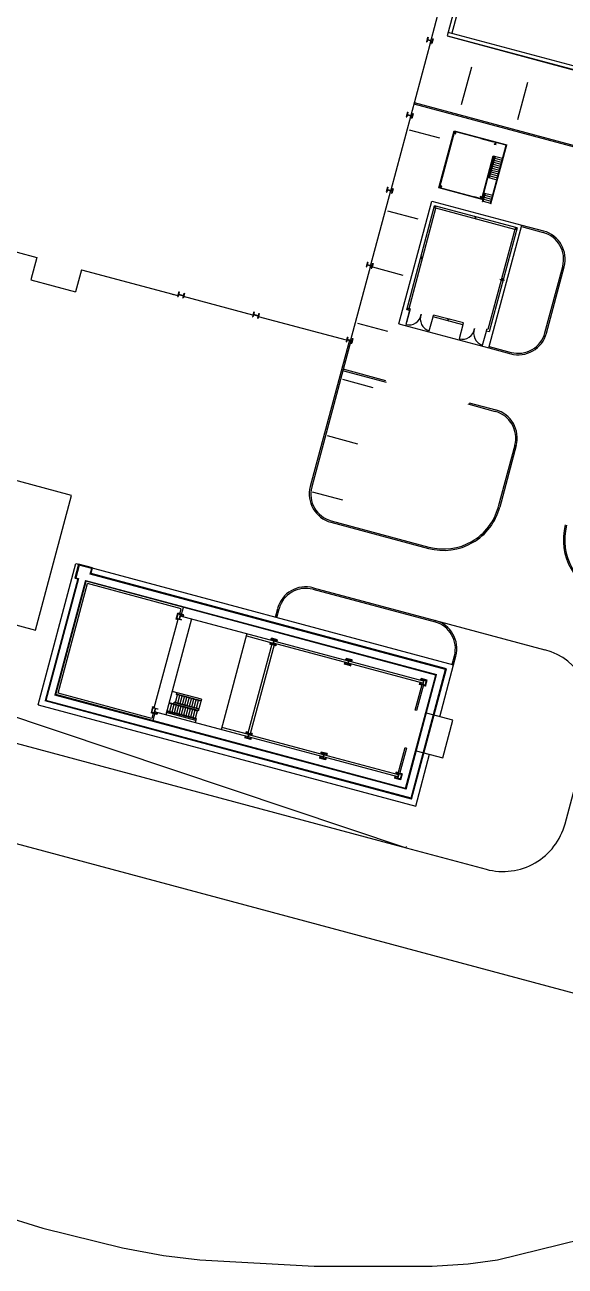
# Model space of a CAD drawing. Header units: millimetres. Extents: x 0 to 42050, y 0 to 29700.
# Drawn here: x 35571 to 36033, y 25786 to 26847 of the extents above; entities that cross this region are included whole.
import ezdxf

# ---------------------------------------------------------------- set-up
doc = ezdxf.new("R2010")
doc.units = ezdxf.units.MM
doc.header["$LTSCALE"] = 50
doc.layers.add('CHAVE', color=8, linetype='Continuous', transparency=0.4)

# ---------------------------------------------------------------- blocks, each defined once
blk = doc.blocks.new('A$C348914f2')
at = {"layer": 'CHAVE'}
for p, q in [((-5568.6, -2177.2), (-5618.3, -2362.9)), ((-5566.2, -2181.3), (-5614.3, -2360.5)), ((-5615.2, -2303), (-5633.3, -2370.9)), ((-5634.9, -2364), (-5636, -2368)), ((-5634.5, -2364.1), (-5635.6, -2368.1)), ((-5634.9, -2364), (-5634.5, -2364.1)), ((-5618.3, -2362.9), (-5129.7, -2493.8)), ((-5617.5, -2359.7), (-5471, -2398.9)), ((-5466.6, -2403.5), (-5617.5, -2363.1)), ((-5632.3, -2367.1), (-5666.5, -2494.7)), ((-5636, -2368), (-5635.6, -2368.1)), ((-5635.1, -2366.3), (-5631.1, -2367.4)), ((-5635, -2365.9), (-5631, -2367)), ((-5630.5, -2365.2), (-5631.6, -2369.2)), ((-5631.6, -2369.2), (-5631.2, -2369.3)), ((-5630.1, -2365.3), (-5631.2, -2369.3)), ((-5630.5, -2365.2), (-5630.1, -2365.3)), ((-5597.5, -2389.6), (-5606.1, -2421.6)), ((-5549.5, -2402.5), (-5558, -2434.5)), ((-5652.1, -2428), (-5653.2, -2432)), ((-5651.7, -2428.1), (-5652.8, -2432.1)), ((-5652.1, -2428), (-5651.7, -2428.1)), ((-5646.8, -2421), (-4786.8, -2651.5)), ((-5646.5, -2419.8), (-4786.5, -2650.3)), ((-5653.2, -2432), (-5652.8, -2432.1)), ((-5652.3, -2430.3), (-5648.3, -2431.4)), ((-5652.2, -2429.9), (-5648.2, -2431)), ((-5647.7, -2429.2), (-5648.8, -2433.2)), ((-5648.8, -2433.2), (-5648.4, -2433.3)), ((-5647.3, -2429.3), (-5648.4, -2433.3)), ((-5647.7, -2429.2), (-5647.3, -2429.3)), ((-5624.5, -2450.3), (-5650.4, -2443.3)), ((-5625.2, -2492.7), (-5612.2, -2443.9)), ((-5611.9, -2444.4), (-5624.7, -2492.4)), ((-5611.5, -2446.1), (-5612.3, -2445.9)), ((-5612.3, -2445.9), (-5612.3, -2446)), ((-5612.3, -2446), (-5610.7, -2446.4)), ((-5612.2, -2443.9), (-5567.3, -2455.9)), ((-5610.3, -2444.8), (-5611.9, -2444.4)), ((-5611.9, -2444.4), (-5611.9, -2444.5)), ((-5611.9, -2444.6), (-5611.9, -2444.4)), ((-5567.9, -2456.2), (-5611.9, -2444.4)), ((-5611.9, -2444.5), (-5611.1, -2444.7)), ((-5611.1, -2444.7), (-5611.5, -2446.1)), ((-5611.4, -2446.1), (-5611.1, -2444.7)), ((-5610.7, -2446.3), (-5611.4, -2446.1)), ((-5611.1, -2444.7), (-5610.3, -2444.9)), ((-5610.7, -2446.4), (-5610.7, -2446.3)), ((-5610.3, -2444.9), (-5610.3, -2444.8)), ((-5614.5, -2454.1), (-5614.2, -2453.2)), ((-5589.5, -2450.4), (-5578.8, -2453.3)), ((-5581.2, -2506.1), (-5567.9, -2456.2)), ((-5580.8, -2506.2), (-5567.3, -2455.9)), ((-5577.1, -2455.3), (-5577.9, -2455.1)), ((-5577.9, -2455.1), (-5577.9, -2455.2)), ((-5577.9, -2455.2), (-5576.3, -2455.6)), ((-5575.9, -2454), (-5577.5, -2453.6)), ((-5577.5, -2453.6), (-5577.5, -2453.7)), ((-5577.5, -2453.7), (-5576.7, -2453.9)), ((-5576.7, -2453.9), (-5577.1, -2455.3)), ((-5577, -2455.3), (-5576.6, -2454)), ((-5576.3, -2455.5), (-5577, -2455.3)), ((-5576.6, -2454), (-5575.9, -2454.2)), ((-5576.3, -2455.6), (-5576.3, -2455.5)), ((-5575.9, -2454.2), (-5575.9, -2454)), ((-5588.7, -2502.1), (-5578.9, -2465.2)), ((-5588.4, -2502.6), (-5578.6, -2465.7)), ((-5577.8, -2466), (-5582.5, -2483.6)), ((-5577.3, -2465.7), (-5582.2, -2484.1)), ((-5578.9, -2465.2), (-5570.9, -2467.4)), ((-5578.6, -2465.7), (-5577.8, -2466)), ((-5578.6, -2470.7), (-5572.2, -2472.4)), ((-5578.2, -2469), (-5571.8, -2470.7)), ((-5577.7, -2467.3), (-5571.3, -2469.1)), ((-5581.3, -2480.7), (-5574.9, -2482.4)), ((-5580.8, -2479.1), (-5574.4, -2480.8)), ((-5580.4, -2477.4), (-5574, -2479.1)), ((-5579.9, -2475.7), (-5573.5, -2477.4)), ((-5579.5, -2474), (-5573.1, -2475.8)), ((-5579.1, -2472.4), (-5572.6, -2474.1)), ((-5669.3, -2492.1), (-5670.3, -2496.1)), ((-5668.9, -2492.2), (-5669.9, -2496.2)), ((-5669.3, -2492.1), (-5668.9, -2492.2)), ((-5624.7, -2492.2), (-5624.7, -2492.4)), ((-5622.7, -2491.2), (-5624.3, -2490.8)), ((-5624.3, -2490.8), (-5624.3, -2490.9)), ((-5624.3, -2490.9), (-5623.6, -2491.1)), ((-5623.6, -2491.1), (-5623.9, -2492.5)), ((-5623.9, -2492.5), (-5623.5, -2491.2)), ((-5623.5, -2491.2), (-5622.7, -2491.4)), ((-5622.7, -2491.4), (-5622.7, -2491.2)), ((-5583.8, -2483.6), (-5575.8, -2485.8)), ((-5582.5, -2483.6), (-5583.7, -2483.2)), ((-5581.7, -2482.4), (-5575.3, -2484.1)), ((-6163.1, -2500.2), (-5969, -2552.2)), ((-5666.6, -2495.1), (-5683.7, -2558.8)), ((-5670.3, -2496.1), (-5669.9, -2496.2)), ((-5669.4, -2494.4), (-5665.4, -2495.4)), ((-5669.3, -2494), (-5665.3, -2495)), ((-5664.9, -2493.2), (-5665.9, -2497.2)), ((-5665.9, -2497.2), (-5665.5, -2497.4)), ((-5664.5, -2493.4), (-5665.5, -2497.4)), ((-5664.9, -2493.2), (-5664.5, -2493.4)), ((-5588.4, -2502.6), (-5625.2, -2492.7)), ((-5623.9, -2492.5), (-5624.7, -2492.3)), ((-5624.7, -2492.3), (-5624.7, -2492.4)), ((-5624.7, -2492.4), (-5623.1, -2492.8)), ((-5624.7, -2492.4), (-5588.7, -2502.1)), ((-5623.1, -2492.7), (-5623.9, -2492.5)), ((-5623.1, -2492.8), (-5623.1, -2492.7)), ((-5589.1, -2502), (-5594.8, -2500.4)), ((-5589.1, -2502), (-5592.4, -2501.1)), ((-5589.5, -2501.7), (-5590.3, -2501.5)), ((-5590.3, -2501.5), (-5590.3, -2501.6)), ((-5590.3, -2501.6), (-5588.7, -2502.1)), ((-5588.3, -2500.5), (-5589.9, -2500)), ((-5589.9, -2500), (-5589.9, -2500.2)), ((-5589.9, -2500.2), (-5589.2, -2500.4)), ((-5589.5, -2501.7), (-5589.1, -2500.4)), ((-5589.2, -2500.4), (-5589.5, -2501.7)), ((-5588.7, -2501.9), (-5589.5, -2501.7)), ((-5589.1, -2500.4), (-5588.3, -2500.6)), ((-5588.7, -2502.1), (-5588.7, -2501.9)), ((-5588.3, -2500.6), (-5588.3, -2500.5)), ((-5588, -2504.3), (-5586.2, -2497.6)), ((-5585.7, -2497.3), (-5587.6, -2504.4)), ((-5586.2, -2497.6), (-5587.4, -2497.3)), ((-5587.3, -2496.9), (-5579.3, -2499)), ((-5587.1, -2502.3), (-5580.7, -2504)), ((-5586.6, -2500.6), (-5580.2, -2502.3)), ((-5586.2, -2499), (-5579.8, -2500.7)), ((-5643, -2519.4), (-5668.9, -2512.5)), ((-5659.4, -2608.8), (-5631.3, -2504)), ((-5652.7, -2596.9), (-5628.9, -2508)), ((-5650.7, -2595.7), (-5627.8, -2510)), ((-5631.3, -2504), (-5554.4, -2524.5)), ((-5627.8, -2510), (-5629.4, -2509.6)), ((-5627.7, -2510), (-5629.3, -2509.5)), ((-5558.5, -2526.9), (-5628.9, -2508)), ((-5627.3, -2508.5), (-5628.9, -2508.1)), ((-5627.3, -2508.5), (-5628.9, -2508.1)), ((-5627.3, -2508.5), (-5628.9, -2508.1)), ((-5627.3, -2508.5), (-5628.9, -2508.1)), ((-5628.5, -2509.8), (-5628.1, -2508.3)), ((-5628.5, -2509.8), (-5628.1, -2508.3)), ((-5560.5, -2528.1), (-5627.8, -2510)), ((-5588, -2504.3), (-5587.6, -2504.4)), ((-5587.5, -2504), (-5581.1, -2505.7)), ((-5581.2, -2506.1), (-5580.8, -2506.2)), ((-5593.3, -2519.2), (-5594.9, -2518.8)), ((-5593.3, -2519.3), (-5594.9, -2518.8)), ((-5593.3, -2519.2), (-5594.9, -2518.8)), ((-5593.3, -2519.3), (-5594.9, -2518.8)), ((-5592.9, -2517.7), (-5594.5, -2517.2)), ((-5592.9, -2517.7), (-5594.5, -2517.3)), ((-5592.9, -2517.7), (-5594.5, -2517.3)), ((-5594.2, -2519), (-5593.8, -2517.5)), ((-5594.1, -2519), (-5593.7, -2517.5)), ((-5594.1, -2519), (-5593.7, -2517.5)), ((-5560.5, -2528.1), (-5583.5, -2613.7)), ((-5582.5, -2629.4), (-5554.4, -2524.5)), ((-5558.5, -2526.9), (-5582.3, -2615.7)), ((-5558.9, -2528.4), (-5560.5, -2528)), ((-5558.9, -2528.4), (-5560.5, -2528)), ((-5558.9, -2528.5), (-5560.5, -2528.1)), ((-5558.9, -2528.5), (-5560.5, -2528.1)), ((-5558.5, -2526.9), (-5560.1, -2526.5)), ((-5558.5, -2527), (-5560.1, -2526.5)), ((-5558.5, -2527), (-5560.1, -2526.5)), ((-5559.7, -2528.2), (-5559.4, -2526.7)), ((-5559.7, -2528.2), (-5559.3, -2526.8)), ((-5559.7, -2528.2), (-5559.3, -2526.8)), ((-5554.8, -2525.7), (-5536.1, -2530.7)), ((-5554.4, -2524.5), (-5535.8, -2529.5)), ((-5969, -2552.2), (-5974.1, -2571.2)), ((-5639.4, -2553.6), (-5641, -2553.2)), ((-5639.4, -2553.7), (-5641, -2553.2)), ((-5639, -2552.1), (-5640.6, -2551.6)), ((-5639, -2552.1), (-5640.6, -2551.7)), ((-5639, -2552.1), (-5640.6, -2551.7)), ((-5639, -2552.1), (-5640.6, -2551.7)), ((-5639, -2552.1), (-5640.6, -2551.7)), ((-5640.2, -2553.4), (-5639.8, -2551.9)), ((-5930.9, -2562.6), (-5936, -2581.4)), ((-5930.9, -2562.6), (-5848.5, -2584.7)), ((-5683.8, -2559.2), (-5700.9, -2622.8)), ((-5686.4, -2556.1), (-5687.5, -2560.1)), ((-5687.5, -2560.1), (-5687.1, -2560.2)), ((-5686, -2556.2), (-5687.1, -2560.2)), ((-5686.6, -2558.4), (-5682.6, -2559.5)), ((-5686.5, -2558), (-5682.5, -2559.1)), ((-5686.4, -2556.1), (-5686, -2556.2)), ((-5682, -2557.3), (-5683.1, -2561.3)), ((-5683.1, -2561.3), (-5682.7, -2561.4)), ((-5681.6, -2557.4), (-5682.7, -2561.4)), ((-5682, -2557.3), (-5681.6, -2557.4)), ((-5655.9, -2567.4), (-5681.8, -2560.5)), ((-5534.6, -2616.5), (-5519.4, -2559.7)), ((-5533.4, -2616.8), (-5518.2, -2560)), ((-5974.1, -2571.2), (-5936, -2581.4)), ((-5573.1, -2570.6), (-5569.2, -2571.6)), ((-5570.6, -2572), (-5572.2, -2571.6)), ((-5570.6, -2572.1), (-5572.2, -2571.7)), ((-5570.2, -2570.5), (-5571.8, -2570.1)), ((-5570.2, -2570.6), (-5571.8, -2570.2)), ((-5570.2, -2570.6), (-5571.8, -2570.2)), ((-5570.2, -2570.6), (-5571.8, -2570.2)), ((-5570.2, -2570.6), (-5571.8, -2570.2)), ((-5571.4, -2571.8), (-5571, -2570.4)), ((-5853.3, -2583.4), (-5848.5, -2584.7)), ((-5847.6, -2581.5), (-5848.7, -2585.5)), ((-5848.7, -2585.5), (-5848.3, -2585.6)), ((-5847.2, -2581.6), (-5848.3, -2585.6)), ((-5847.8, -2583.8), (-5843.8, -2584.9)), ((-5847.7, -2583.4), (-5843.7, -2584.5)), ((-5847.6, -2581.5), (-5847.2, -2581.6)), ((-5843.2, -2582.7), (-5844.3, -2586.7)), ((-5844.3, -2586.7), (-5843.9, -2586.8)), ((-5842.8, -2582.8), (-5843.9, -2586.8)), ((-5784.4, -2601.5), (-5843.6, -2585.6)), ((-5843.2, -2582.7), (-5842.8, -2582.8)), ((-5650.3, -2597.5), (-5653.5, -2609.5)), ((-5649.9, -2595.9), (-5653.1, -2607.8)), ((-5651.1, -2597.2), (-5652.7, -2596.8)), ((-5650.3, -2597.5), (-5652.7, -2596.9)), ((-5650.7, -2595.7), (-5652.3, -2595.3)), ((-5650.7, -2595.8), (-5652.3, -2595.3)), ((-5650.7, -2595.8), (-5652.3, -2595.3)), ((-5650.7, -2595.8), (-5652.3, -2595.3)), ((-5651.9, -2597), (-5651.5, -2595.6)), ((-5649.9, -2595.9), (-5650.7, -2595.7)), ((-5650.3, -2597.5), (-5649.9, -2595.9)), ((-5783.6, -2598.7), (-5784.7, -2602.7)), ((-5784.7, -2602.7), (-5784.3, -2602.8)), ((-5783.2, -2598.8), (-5784.3, -2602.8)), ((-5783.8, -2601), (-5779.8, -2602.1)), ((-5783.7, -2600.6), (-5779.7, -2601.7)), ((-5783.6, -2598.7), (-5783.2, -2598.8)), ((-5779.2, -2599.9), (-5780.3, -2603.9)), ((-5780.3, -2603.9), (-5779.9, -2604)), ((-5778.8, -2600), (-5779.9, -2604)), ((-5704.3, -2622.9), (-5779.6, -2602.8)), ((-5779.2, -2599.9), (-5778.8, -2600)), ((-5668.8, -2615.5), (-5694.7, -2608.5)), ((-5659.4, -2608.8), (-5582.5, -2629.4)), ((-5633.5, -2614.9), (-5630.3, -2602.9)), ((-5630.3, -2602.9), (-5629.9, -2601.3)), ((-5604.7, -2609.7), (-5630.3, -2602.9)), ((-5604.3, -2608.1), (-5629.9, -2601.3)), ((-5616.7, -2606.4), (-5618.3, -2606)), ((-5616.7, -2606.4), (-5618.3, -2606)), ((-5616.7, -2606.5), (-5618.3, -2606.1)), ((-5616.7, -2606.5), (-5618.3, -2606.1)), ((-5616.3, -2604.9), (-5617.9, -2604.5)), ((-5616.3, -2605), (-5617.9, -2604.6)), ((-5616.3, -2605), (-5617.9, -2604.6)), ((-5617.5, -2606.2), (-5617.1, -2604.8)), ((-5617.5, -2606.2), (-5617.1, -2604.8)), ((-5617.5, -2606.2), (-5617.1, -2604.8)), ((-5604.7, -2609.7), (-5604.3, -2608.1)), ((-5604.7, -2609.7), (-5607.9, -2621.7)), ((-5587.9, -2627.1), (-5584.7, -2615.1)), ((-5584.7, -2615.1), (-5584.3, -2613.5)), ((-5582.3, -2615.7), (-5584.7, -2615.1)), ((-5583.5, -2613.7), (-5584.3, -2613.5)), ((-5701.7, -2622.8), (-5735.2, -2747.9)), ((-5700.6, -2623.3), (-5734, -2748.2)), ((-5703.6, -2620.1), (-5704.6, -2624.1)), ((-5704.6, -2624.1), (-5704.2, -2624.2)), ((-5703.2, -2620.2), (-5704.2, -2624.2)), ((-5703.8, -2622.4), (-5699.8, -2623.5)), ((-5703.7, -2622), (-5699.6, -2623.1)), ((-5703.6, -2620.1), (-5703.2, -2620.2)), ((-5699.2, -2621.3), (-5700.2, -2625.3)), ((-5700.2, -2625.3), (-5699.8, -2625.4)), ((-5698.8, -2621.4), (-5699.8, -2625.4)), ((-5699.2, -2621.3), (-5698.8, -2621.4)), ((-5582.5, -2629.4), (-5563.9, -2634.4)), ((-5582.2, -2628.2), (-5563.6, -2633.2)), ((-5707.8, -2648.6), (-5670.4, -2658.6)), ((-5707.4, -2647.4), (-5671, -2657.2)), ((-5681.6, -2663.5), (-5707.5, -2656.5)), ((-5600.6, -2677.3), (-5577.1, -2683.6)), ((-5599.3, -2676.4), (-5576.7, -2682.4)), ((-5694.5, -2711.5), (-5720.4, -2704.6)), ((-5560.4, -2712.5), (-5574.5, -2765.2)), ((-5559.2, -2712.9), (-5573.3, -2765.5)), ((-5707.4, -2759.5), (-5733.3, -2752.6)), ((-5717.7, -2778.3), (-5634.2, -2800.7)), ((-5717.3, -2777.1), (-5633.8, -2799.5)), ((-6367.5, -2817.1), (-5653.2, -3056.5)), ((-5968, -2934.4), (-5935.7, -2813.6)), ((-5935.7, -2813.6), (-5612.7, -2900.1)), ((-5934.1, -2826.8), (-5962, -2930.9)), ((-5933.3, -2826.4), (-5961.2, -2930.5)), ((-5927.3, -2828), (-5953.6, -2926.1)), ((-5952.8, -2925.6), (-5926.9, -2828.8)), ((-5950.8, -2924.4), (-5925.7, -2830.8)), ((-5627.9, -2908.9), (-5926.9, -2828.8)), ((-5845.7, -2852.3), (-5925.7, -2830.8)), ((-5619.5, -2904), (-5923.3, -2822.6)), ((-5733, -2835.5), (-5628.6, -2863.5)), ((-5732.7, -2834.3), (-5628.3, -2862.3)), ((-5846.8, -2856.5), (-5845.7, -2852.3)), ((-5845.2, -2856.9), (-5843.6, -2851.1)), ((-5765.1, -2859.3), (-5763.1, -2851.9)), ((-5763.9, -2859.6), (-5761.9, -2852.2)), ((-6398.1, -2856.9), (-5653.2, -3056.5)), ((-5868.6, -2937), (-5848.2, -2861)), ((-5836.8, -2860.8), (-5858.8, -2942.9)), ((-5849.9, -2861.1), (-5848.6, -2856)), ((-5849.4, -2860.9), (-5849.9, -2861.1)), ((-5848.4, -2861.6), (-5849.9, -2861.1)), ((-5849.4, -2860.9), (-5848.3, -2856.5)), ((-5848.3, -2861.2), (-5849.4, -2860.9)), ((-5848.3, -2856.5), (-5848.6, -2856)), ((-5843.4, -2857.4), (-5848.6, -2856)), ((-5843.9, -2857.7), (-5848.3, -2856.5)), ((-5846.4, -2858.3), (-5766.4, -2879.7)), ((-5844.3, -2858.8), (-5843.9, -2857.7)), ((-5843.9, -2859), (-5843.4, -2857.4)), ((-5843.9, -2857.7), (-5843.4, -2857.4)), ((-5628.3, -2862.3), (-5534.7, -2887.4)), ((-5789.4, -2873.5), (-5811.4, -2955.6)), ((-5789.9, -2875.5), (-5767, -2881.7)), ((-5768.2, -2882.4), (-5788.6, -2958.5)), ((-5766.2, -2883), (-5786.6, -2959)), ((-5769.5, -2881), (-5769.9, -2882.6)), ((-5769.4, -2882.3), (-5769.9, -2882.6)), ((-5768.3, -2883), (-5769.9, -2882.6)), ((-5769.1, -2881.1), (-5769.4, -2882.3)), ((-5768.2, -2882.6), (-5769.4, -2882.3)), ((-5768.9, -2879), (-5768.5, -2877.5)), ((-5768.2, -2878), (-5768.5, -2877.5)), ((-5763.4, -2878.8), (-5768.5, -2877.5)), ((-5768.5, -2879.1), (-5768.2, -2878)), ((-5763.9, -2879.1), (-5768.2, -2878)), ((-5702.9, -2898.7), (-5766.8, -2881.5)), ((-5702.5, -2897.1), (-5766.4, -2879.9)), ((-5764.8, -2884), (-5766.3, -2883.5)), ((-5765.1, -2883.5), (-5766.2, -2883.1)), ((-5764.7, -2882.1), (-5765.1, -2883.5)), ((-5765.1, -2883.5), (-5764.8, -2884)), ((-5764.3, -2882.2), (-5764.8, -2884)), ((-5764.3, -2880.5), (-5763.9, -2879.1)), ((-5763.9, -2880.6), (-5763.4, -2878.8)), ((-5763.9, -2879.1), (-5763.4, -2878.8)), ((-6591.8, -2890.8), (-5167.1, -3272.5)), ((-5705, -2896.4), (-5704.5, -2894.6)), ((-5704.6, -2896.5), (-5704.2, -2895.1)), ((-5704.2, -2895.1), (-5704.5, -2894.6)), ((-5699.4, -2896), (-5704.5, -2894.6)), ((-5699.9, -2896.3), (-5704.2, -2895.1)), ((-5613.9, -2899.8), (-5611.9, -2892.4)), ((-5612.7, -2900.1), (-5610.7, -2892.7)), ((-5705.9, -2899.7), (-5705.4, -2898)), ((-5705.4, -2899.5), (-5705.9, -2899.7)), ((-5700.7, -2901.1), (-5705.9, -2899.7)), ((-5705.4, -2899.5), (-5705, -2898.1)), ((-5701, -2900.6), (-5705.4, -2899.5)), ((-5705.1, -2899.2), (-5705.2, -2899.3)), ((-5705.2, -2899.3), (-5701.2, -2900.4)), ((-5703.2, -2899.7), (-5705.1, -2899.2)), ((-5700.1, -2896.4), (-5704.1, -2895.3)), ((-5704.1, -2895.3), (-5704.1, -2895.5)), ((-5704.1, -2895.5), (-5702.2, -2896)), ((-5702.2, -2896), (-5703.2, -2899.7)), ((-5703.1, -2899.7), (-5702.1, -2896)), ((-5701.1, -2900.2), (-5703.1, -2899.7)), ((-5638.9, -2915.8), (-5702.8, -2898.7)), ((-5638.4, -2914.2), (-5702.3, -2897.1)), ((-5702.1, -2896), (-5700.1, -2896.6)), ((-5701.2, -2900.4), (-5701.1, -2900.2)), ((-5701, -2900.6), (-5700.7, -2899.3)), ((-5701, -2900.6), (-5700.7, -2901.1)), ((-5700.7, -2901.1), (-5700.3, -2899.4)), ((-5700.2, -2897.6), (-5699.9, -2896.3)), ((-5700.1, -2896.6), (-5700.1, -2896.4)), ((-5699.9, -2896.3), (-5699.4, -2896)), ((-5699.8, -2897.8), (-5699.4, -2896)), ((-5649, -3014.1), (-5619.5, -2904)), ((-5648.6, -3014.9), (-5618.8, -2903.6)), ((-5624.6, -2944.5), (-5612.7, -2900.1)), ((-5653.9, -3005.7), (-5627.9, -2908.9)), ((-5653.4, -3006.5), (-5627.2, -2908.4)), ((-5641.8, -2916.9), (-5641.4, -2915.1)), ((-5641.3, -2916.6), (-5641, -2915.2)), ((-5639.1, -2916.9), (-5641.1, -2916.3)), ((-5641.1, -2916.3), (-5641.1, -2916.5)), ((-5640.9, -2913.5), (-5640.5, -2911.8)), ((-5640.2, -2912.3), (-5640.5, -2911.8)), ((-5635.3, -2913.2), (-5640.5, -2911.8)), ((-5640.5, -2913.6), (-5640.2, -2912.3)), ((-5635.8, -2913.4), (-5640.2, -2912.3)), ((-5636.1, -2913.6), (-5640.1, -2912.5)), ((-5640.1, -2912.5), (-5640.1, -2912.7)), ((-5640.1, -2912.7), (-5638.2, -2913.2)), ((-5638.2, -2913.2), (-5639.1, -2916.9)), ((-5639, -2916.9), (-5638, -2913.2)), ((-5638, -2913.2), (-5636.1, -2913.7)), ((-5637, -2917.8), (-5635.8, -2913.4)), ((-5636.7, -2918.3), (-5635.3, -2913.2)), ((-5636.1, -2913.7), (-5636.1, -2913.6)), ((-5635.8, -2913.4), (-5635.3, -2913.2)), ((-5653.4, -3006.5), (-5953.6, -2926.1)), ((-5653.9, -3005.7), (-5952.8, -2925.6)), ((-5870.8, -2945.9), (-5950.8, -2924.4)), ((-5828.3, -2929.6), (-5853.4, -2922.9)), ((-5850.5, -2932.3), (-5848.8, -2925.9)), ((-5849.7, -2925.6), (-5849.3, -2924)), ((-5828.8, -2931.2), (-5849.7, -2925.6)), ((-5828.6, -2930.8), (-5849.6, -2925.1)), ((-5848.5, -2932.8), (-5846.8, -2926.4)), ((-5846.5, -2933.3), (-5844.8, -2926.9)), ((-5641.3, -2916.6), (-5641.8, -2916.9)), ((-5639.9, -2917.4), (-5641.8, -2916.9)), ((-5639.8, -2917), (-5641.3, -2916.6)), ((-5641.1, -2916.5), (-5637.1, -2917.6)), ((-5637.1, -2917.4), (-5639, -2916.9)), ((-5636.7, -2918.3), (-5638.7, -2917.7)), ((-5637, -2917.8), (-5638.6, -2917.3)), ((-5637.1, -2917.6), (-5637.1, -2917.4)), ((-5637, -2917.8), (-5636.7, -2918.3)), ((-5968, -2934.4), (-5645.1, -3020.9)), ((-5648.6, -3014.9), (-5962, -2930.9)), ((-5649, -3014.1), (-5961.2, -2930.5)), ((-5870, -2936.1), (-5871.4, -2941.2)), ((-5869.7, -2936.6), (-5870.9, -2940.9)), ((-5869.7, -2936.6), (-5870, -2936.1)), ((-5868.4, -2936.5), (-5870, -2936.1)), ((-5868.6, -2936.9), (-5869.7, -2936.6)), ((-5831, -2939.7), (-5856.1, -2933)), ((-5830.9, -2939.3), (-5856, -2932.6)), ((-5853.9, -2933.6), (-5855.7, -2940)), ((-5851.9, -2934.1), (-5853.7, -2940.5)), ((-5851.8, -2933.3), (-5851.5, -2932)), ((-5830.6, -2938.1), (-5851.6, -2932.5)), ((-5849.9, -2934.7), (-5851.6, -2941.1)), ((-5830.5, -2937.6), (-5851.5, -2932)), ((-5847.9, -2935.2), (-5849.6, -2941.6)), ((-5845.9, -2935.8), (-5847.6, -2942.2)), ((-5843.9, -2936.3), (-5845.6, -2942.7)), ((-5844.5, -2933.9), (-5842.8, -2927.5)), ((-5841.9, -2936.8), (-5843.6, -2943.2)), ((-5842.5, -2934.4), (-5840.8, -2928)), ((-5839.9, -2937.4), (-5841.6, -2943.8)), ((-5840.5, -2934.9), (-5838.8, -2928.5)), ((-5838.5, -2935.5), (-5836.8, -2929.1)), ((-5836.5, -2936), (-5834.8, -2929.6)), ((-5834.5, -2936.6), (-5832.8, -2930.1)), ((-5832.5, -2937.1), (-5830.8, -2930.7)), ((-5828.3, -2929.6), (-5831, -2939.7)), ((-5870.9, -2940.9), (-5871.4, -2941.2)), ((-5866.3, -2942.6), (-5871.4, -2941.2)), ((-5866.5, -2942), (-5870.9, -2940.9)), ((-5869.6, -2941.7), (-5870.8, -2945.9)), ((-5869.6, -2947.9), (-5868, -2942.1)), ((-5788.4, -2961.7), (-5868.3, -2940.3)), ((-5866.2, -2940.9), (-5866.5, -2942)), ((-5866.5, -2942), (-5866.3, -2942.6)), ((-5865.8, -2941), (-5866.3, -2942.6)), ((-5833.1, -2947.6), (-5858.3, -2940.9)), ((-5832.9, -2946.6), (-5858, -2939.9)), ((-5832.8, -2946.1), (-5857.9, -2939.4)), ((-5837.9, -2937.9), (-5839.6, -2944.3)), ((-5835.9, -2938.4), (-5837.6, -2944.8)), ((-5833.9, -2939), (-5835.6, -2945.4)), ((-5832.8, -2946.1), (-5833.7, -2949.6)), ((-5831.9, -2939.5), (-5833.6, -2945.9)), ((-5787.9, -2959.7), (-5810.8, -2953.6)), ((-5790.4, -2959.1), (-5790, -2957.5)), ((-5789.7, -2958), (-5790, -2957.5)), ((-5788.4, -2957.9), (-5790, -2957.5)), ((-5790, -2959.2), (-5789.7, -2958)), ((-5788.5, -2958.3), (-5789.7, -2958)), ((-5784.8, -2958.9), (-5786.4, -2958.5)), ((-5517.4, -3035.9), (-5495.7, -2954.9)), ((-5790.9, -2961.1), (-5791.3, -2962.6)), ((-5790.8, -2962.3), (-5791.3, -2962.6)), ((-5786.2, -2964), (-5791.3, -2962.6)), ((-5790.5, -2961.2), (-5790.8, -2962.3)), ((-5786.5, -2963.5), (-5790.8, -2962.3)), ((-5724.3, -2978.7), (-5788.2, -2961.6)), ((-5723.9, -2977.1), (-5787.8, -2960)), ((-5785.4, -2959.2), (-5786.5, -2958.9)), ((-5786.1, -2961.9), (-5786.5, -2963.5)), ((-5786.5, -2963.5), (-5786.2, -2964)), ((-5785.7, -2962), (-5786.2, -2964)), ((-5785.4, -2959.2), (-5785.8, -2960.7)), ((-5785.4, -2959.2), (-5784.8, -2958.9)), ((-5784.8, -2958.9), (-5785.4, -2960.8)), ((-5726.8, -2978), (-5727.3, -2979.8)), ((-5726.8, -2979.5), (-5727.3, -2979.8)), ((-5722.2, -2981.2), (-5727.3, -2979.8)), ((-5726.4, -2978.1), (-5726.8, -2979.5)), ((-5722.5, -2980.6), (-5726.8, -2979.5)), ((-5726.6, -2979.2), (-5724.6, -2979.7)), ((-5726.6, -2979.4), (-5726.6, -2979.2)), ((-5722.6, -2980.4), (-5726.6, -2979.4)), ((-5725.9, -2974.7), (-5726.4, -2976.4)), ((-5725.6, -2975.2), (-5726, -2976.5)), ((-5725.6, -2975.2), (-5725.9, -2974.7)), ((-5720.8, -2976), (-5725.9, -2974.7)), ((-5721.3, -2976.3), (-5725.6, -2975.2)), ((-5725.6, -2975.5), (-5725.5, -2975.4)), ((-5723.6, -2976.1), (-5725.6, -2975.5)), ((-5725.5, -2975.4), (-5721.5, -2976.4)), ((-5724.6, -2979.7), (-5723.6, -2976.1)), ((-5723.5, -2976.1), (-5724.5, -2979.8)), ((-5724.5, -2979.8), (-5722.6, -2980.3)), ((-5660.3, -2995.8), (-5724.2, -2978.7)), ((-5659.9, -2994.2), (-5723.8, -2977.1)), ((-5721.6, -2976.6), (-5723.5, -2976.1)), ((-5722.1, -2979.3), (-5722.5, -2980.6)), ((-5721.7, -2979.4), (-5722.2, -2981.2)), ((-5721.3, -2976.3), (-5721.7, -2977.7)), ((-5721.5, -2976.4), (-5721.6, -2976.6)), ((-5721.3, -2976.3), (-5720.8, -2976)), ((-5720.8, -2976), (-5721.3, -2977.8)), ((-5645.1, -3020.9), (-5633.2, -2976.5)), ((-5722.6, -2980.3), (-5722.6, -2980.4)), ((-5722.5, -2980.6), (-5722.2, -2981.2)), ((-5662.8, -2995.2), (-5663.3, -2996.9)), ((-5662.8, -2996.6), (-5663.3, -2996.9)), ((-5658.2, -2998.3), (-5663.3, -2996.9)), ((-5662.4, -2995.3), (-5662.8, -2996.6)), ((-5658.5, -2997.8), (-5662.8, -2996.6)), ((-5662.6, -2996.5), (-5662.5, -2996.4)), ((-5658.6, -2997.6), (-5662.6, -2996.5)), ((-5662.5, -2996.4), (-5660.6, -2996.9)), ((-5661.9, -2991.8), (-5662.4, -2993.6)), ((-5661.6, -2992.3), (-5662, -2993.7)), ((-5661.6, -2992.3), (-5661.9, -2991.8)), ((-5659.9, -2992.3), (-5661.9, -2991.8)), ((-5660.1, -2992.7), (-5661.6, -2992.3)), ((-5661.5, -2992.5), (-5657.5, -2993.6)), ((-5661.5, -2992.7), (-5661.5, -2992.5)), ((-5659.6, -2993.2), (-5661.5, -2992.7)), ((-5660.6, -2996.9), (-5659.6, -2993.2)), ((-5659.5, -2993.2), (-5660.5, -2996.9)), ((-5660.5, -2996.9), (-5658.5, -2997.4)), ((-5657.5, -2993.8), (-5659.5, -2993.2)), ((-5657.3, -2993.5), (-5658.9, -2993.1)), ((-5656.8, -2993.2), (-5658.7, -2992.7)), ((-5658.5, -2997.4), (-5658.6, -2997.6)), ((-5657.3, -2993.5), (-5658.5, -2997.8)), ((-5658.5, -2997.8), (-5658.2, -2998.3)), ((-5656.8, -2993.2), (-5658.2, -2998.3)), ((-5657.5, -2993.6), (-5657.5, -2993.8)), ((-5657.3, -2993.5), (-5656.8, -2993.2)), ((-5653.2, -3056.5), (-5652.9, -3055.3)), ((-5653.2, -3056.5), (-5584.9, -3074.8))]:
    blk.add_line(p, q, dxfattribs=at)
at = {"layer": 'CHAVE', "flags": 128}
for points in [[(-6664.3, -2113.9), (-6783.6, -2559.2), (-6824.8, -2548.2), (-6845.5, -2625.5), (-6740.2, -2653.7), (-6737, -2641.6), (-6041.6, -2827.9), (-6047.4, -2849.8), (-5970.2, -2870.5), (-5939.3, -2755.4), (-6016.6, -2734.7), (-6027.4, -2774.9), (-6722.8, -2588.5), (-6719.5, -2576.4), (-6732.7, -2572.9), (-6613.4, -2127.5)], [(-5844.1, -2857.8), (-5844.2, -2858), (-5846.1, -2857.4), (-5847.1, -2861.1), (-5845.2, -2861.6), (-5845.2, -2861.8), (-5849.2, -2860.7), (-5849.2, -2860.6), (-5847.2, -2861.1), (-5846.3, -2857.4), (-5848.2, -2856.9), (-5848.1, -2856.7)], [(-5768.1, -2878.2), (-5768.2, -2878.3), (-5766.2, -2878.9), (-5767.2, -2882.5), (-5769.1, -2882), (-5769.2, -2882.2), (-5765.2, -2883.3), (-5765.1, -2883.1), (-5767.1, -2882.6), (-5766.1, -2878.9), (-5764.2, -2879.4), (-5764.1, -2879.2)], [(-5865.6, -2937.8), (-5865.6, -2938), (-5867.6, -2937.5), (-5868.6, -2941.2), (-5866.6, -2941.7), (-5866.7, -2941.8), (-5870.7, -2940.8), (-5870.6, -2940.6), (-5868.7, -2941.1), (-5867.7, -2937.4), (-5869.6, -2936.9), (-5869.6, -2936.8)], [(-5789.6, -2958.2), (-5785.6, -2959.3), (-5785.6, -2959.4), (-5787.5, -2958.9), (-5788.5, -2962.6), (-5786.6, -2963.1), (-5786.6, -2963.3), (-5790.6, -2962.2), (-5790.6, -2962.1), (-5788.6, -2962.6), (-5787.7, -2958.9), (-5789.6, -2958.4)]]:
    blk.add_lwpolyline(points, close=True, dxfattribs=at)
for points in [[(-6041.2, -3357.6), (-5963.9, -3381.3), (-5895.9, -3398.3), (-5860.6, -3404.7), (-5829.7, -3408.6), (-5731.9, -3413.9), (-5630.9, -3413.8), (-5600.2, -3411.9), (-5575.3, -3408.5), (-5467.4, -3381.9), (-5334.2, -3359.4), (-5285.8, -3347.8), (-5261.9, -3339.8), (-5238.9, -3330.1), (-5183, -3298.9), (-5150.4, -3284.5), (-5135.4, -3280.4)], [(-5618.8, -2903.6), (-5922.5, -2822.2), (-5921.3, -2817.4), (-5933.3, -2814.2), (-5936.5, -2826.2), (-5934.1, -2826.8)], [(-5923.3, -2822.6), (-5922, -2817.8), (-5932.8, -2814.9), (-5935.7, -2825.8), (-5933.3, -2826.4)], [(-5927.3, -2828), (-5627.2, -2908.4)], [(-5638.5, -2917.2), (-5644.4, -2939.2), (-5645.6, -2938.9), (-5639.7, -2916.9)], [(-5644.6, -2973.5), (-5622, -2979.5), (-5613.4, -2947.5), (-5636, -2941.4)], [(-5660.1, -2992.9), (-5654.2, -2970.9), (-5653, -2971.2), (-5658.9, -2993.2)]]:
    blk.add_lwpolyline(points, dxfattribs=at)
at = {"layer": 'CHAVE'}
for centre, radius, start, end in [((-5542.2, -2553.6), 23.6, 344.9999, 74.9999), ((-5542.2, -2553.6), 24.9, 344.9999, 74.9999), ((-5651, -2599.2), 10.6, 256.2777, 352.0197), ((-5630.4, -2604.5), 10.8, 159.1761, 253.2624), ((-5605.4, -2611.4), 10.6, 256.2777, 352.0197), ((-5584.8, -2616.7), 10.8, 159.1761, 253.2624), ((-5557.4, -2610.4), 24.9, 254.9999, 344.9999), ((-5557.4, -2610.4), 23.6, 254.9999, 344.9999), ((-5583.2, -2706.4), 24.9, 344.9999, 74.9999), ((-5583.2, -2706.4), 23.6, 344.9999, 74.9999), ((-5711.2, -2754.3), 24.9, 164.9999, 254.9999), ((-5711.2, -2754.3), 23.6, 164.9999, 254.9999), ((-5621.3, -2752.7), 49.7, 254.9999, 344.9999), ((-5621.3, -2752.7), 48.5, 254.9999, 344.9999), ((-5469.2, -2793.4), 49.7, 164.9999, 254.9999), ((-5469.2, -2793.4), 48.5, 164.9999, 254.9999), ((-5739.1, -2858.4), 24.9, 74.9999, 164.9999), ((-5739.1, -2858.4), 23.6, 74.9999, 164.9999), ((-5634.8, -2886.3), 24.9, 344.9999, 74.9999), ((-5634.8, -2886.3), 23.6, 344.9999, 74.9999), ((-5548.9, -2940.6), 55.1, 344.9999, 74.9999), ((-5570.6, -3021.6), 55.1, 254.9999, 344.9999)]:
    blk.add_arc(centre, radius, start, end, dxfattribs=at)

msp = doc.modelspace()

# ---------------------------------------------------------------- block references
msp.add_blockref('A$C348914f2', (41550, 29200))

doc.saveas('drawing.dxf')
